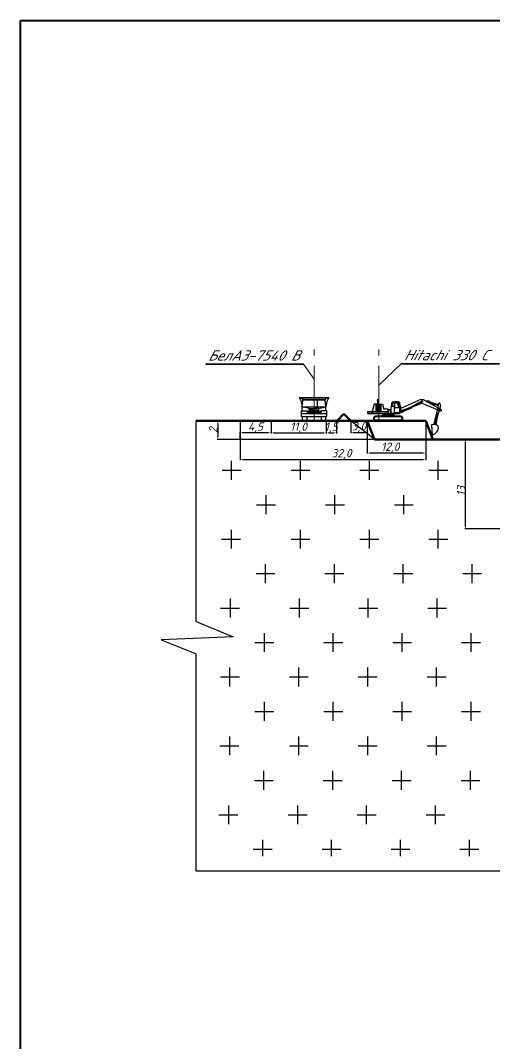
# Paper-space layout 'Layout1 (2)' of a CAD drawing. Header units: millimetres. Extents: x 18 to 680, y 9 to 831.
# Drawn here: x 17.6 to 155.2, y 534.4 to 831.3 of the extents above; entities that cross this region are included whole.
import ezdxf

# ---------------------------------------------------------------- set-up
doc = ezdxf.new("R2010")
doc.units = ezdxf.units.MM
doc.header["$LTSCALE"] = 2
doc.header["$PDMODE"] = 32
doc.header["$PDSIZE"] = 0.3
doc.linetypes.add('gost6', pattern=[12, 8, -1.5, 1, -1.5])
doc.layers.add('вдб', color=7, linetype='Continuous', lineweight=40)
doc.styles.add('стиль2', font='', dxfattribs={"oblique": 15, "height": 4})
doc.styles.get('стиль2').set_extended_font_data('GOST type A')
doc.dimstyles.new('ISO-25', dxfattribs={"dimtxt": 2.5, "dimasz": 2.5, "dimexe": 1.25, "dimexo": 0.625, "dimtad": 1, "dimtxsty": 'Standard', "dimcen": 2.5, "dimadec": 0, "dimazin": 0, "dimtfac": 1, "dimtmove": 0, "dimatfit": 3, "dimfxl": 1, "dimarcsym": 0})

# ---------------------------------------------------------------- blocks, each defined once
blk = doc.blocks.new('*D242')
at = {"color": 0, "lineweight": -2, "transparency": 16777216}
for p, q in [((118.27, 715), (118.27, 705.59)), ((135.27, 715), (135.27, 705.59)), ((119.02, 705.78), (134.52, 705.78))]:
    blk.add_line(p, q, dxfattribs=at)
at = {"color": 0, "transparency": 16777216}
for points in [[(119.02, 705.9), (119.02, 705.65), (118.27, 705.78)], [(134.52, 705.9), (134.52, 705.65), (135.27, 705.78)]]:
    blk.add_solid(points, dxfattribs=at)
at = {"layer": 'Defpoints', "color": 0, "transparency": 16777216}
for p in [(118.27, 715.09), (135.27, 715.09), (135.27, 705.78)]:
    blk.add_point(p, dxfattribs=at)
at = {"color": 0, "transparency": 16777216, "insert": (124.95, 707.31), "char_height": 2.4, "attachment_point": 5}
blk.add_mtext('{\\fISOCPEUR|b0|i1|c204|p34;12\\fISOCPEUR|b0|i1|c0|p34;,0}', dxfattribs=at)
blk = doc.blocks.new('*D243')
at = {"color": 0, "lineweight": -2, "transparency": 16777216}
for p, q in [((113.46, 715), (113.46, 711.55)), ((118.27, 715), (118.27, 711.55)), ((114.21, 711.73), (117.52, 711.73))]:
    blk.add_line(p, q, dxfattribs=at)
at = {"color": 0, "transparency": 16777216}
for points in [[(114.21, 711.86), (114.21, 711.61), (113.46, 711.73)], [(117.52, 711.86), (117.52, 711.61), (118.27, 711.73)]]:
    blk.add_solid(points, dxfattribs=at)
at = {"layer": 'Defpoints', "color": 0, "transparency": 16777216}
for p in [(113.46, 715.09), (118.27, 715.09), (118.27, 711.73)]:
    blk.add_point(p, dxfattribs=at)
at = {"color": 0, "transparency": 16777216, "insert": (115.87, 713.27), "char_height": 2.4, "attachment_point": 5}
blk.add_mtext('{\\fISOCPEUR|b0|i1|c0|p34;3,0}', dxfattribs=at)
blk = doc.blocks.new('*D244')
at = {"color": 0, "lineweight": -2, "transparency": 16777216}
for p, q in [((106.33, 715), (106.33, 711.45)), ((109.34, 715), (109.34, 711.45)), ((107.08, 711.64), (108.59, 711.64))]:
    blk.add_line(p, q, dxfattribs=at)
at = {"color": 0, "transparency": 16777216}
for points in [[(107.08, 711.76), (107.08, 711.51), (106.33, 711.64)], [(108.59, 711.76), (108.59, 711.51), (109.34, 711.64)]]:
    blk.add_solid(points, dxfattribs=at)
at = {"layer": 'Defpoints', "color": 0, "transparency": 16777216}
for p in [(106.33, 715.09), (109.34, 715.09), (109.34, 711.64)]:
    blk.add_point(p, dxfattribs=at)
at = {"color": 0, "transparency": 16777216, "insert": (107.83, 713.17), "char_height": 2.4, "attachment_point": 5}
blk.add_mtext('{\\fISOCPEUR|b0|i1|c0|p34;1,5}', dxfattribs=at)
blk = doc.blocks.new('*D245')
at = {"color": 0, "lineweight": -2, "transparency": 16777216}
for p, q in [((90.33, 715), (90.33, 711.45)), ((106.33, 715), (106.33, 711.45)), ((91.08, 711.64), (105.58, 711.64))]:
    blk.add_line(p, q, dxfattribs=at)
at = {"color": 0, "transparency": 16777216}
for points in [[(91.08, 711.76), (91.08, 711.51), (90.33, 711.64)], [(105.58, 711.76), (105.58, 711.51), (106.33, 711.64)]]:
    blk.add_solid(points, dxfattribs=at)
at = {"layer": 'Defpoints', "color": 0, "transparency": 16777216}
for p in [(90.33, 715.09), (106.33, 715.09), (106.33, 711.64)]:
    blk.add_point(p, dxfattribs=at)
at = {"color": 0, "transparency": 16777216, "insert": (98.33, 713.17), "char_height": 2.4, "attachment_point": 5}
blk.add_mtext('{\\fISOCPEUR|b0|i1|c0|p34;11,0}', dxfattribs=at)
blk = doc.blocks.new('*D246')
at = {"color": 0, "lineweight": -2, "transparency": 16777216}
for p, q in [((90.33, 715), (90.33, 711.45)), ((81.33, 709.82), (81.33, 711.83)), ((89.58, 711.64), (82.08, 711.64))]:
    blk.add_line(p, q, dxfattribs=at)
at = {"color": 0, "transparency": 16777216}
for points in [[(82.08, 711.76), (82.08, 711.51), (81.33, 711.64)], [(89.58, 711.76), (89.58, 711.51), (90.33, 711.64)]]:
    blk.add_solid(points, dxfattribs=at)
at = {"layer": 'Defpoints', "color": 0, "transparency": 16777216}
for p in [(90.33, 715.09), (81.33, 711.64), (81.33, 709.73)]:
    blk.add_point(p, dxfattribs=at)
at = {"color": 0, "transparency": 16777216, "insert": (85.83, 713.17), "char_height": 2.4, "attachment_point": 5}
blk.add_mtext('{\\fISOCPEUR|b0|i1|c0|p34;4\\fISOCPEUR|b0|i1|c204|p34;,\\fISOCPEUR|b0|i1|c0|p34;5}', dxfattribs=at)
blk = doc.blocks.new('*D247')
at = {"color": 0, "lineweight": -2, "transparency": 16777216}
for p, q in [((81.33, 715), (81.33, 703.72)), ((135.27, 715), (135.27, 703.72)), ((82.08, 703.9), (134.52, 703.9))]:
    blk.add_line(p, q, dxfattribs=at)
at = {"color": 0, "transparency": 16777216}
for points in [[(82.08, 704.03), (82.08, 703.78), (81.33, 703.9)], [(134.52, 704.03), (134.52, 703.78), (135.27, 703.9)]]:
    blk.add_solid(points, dxfattribs=at)
at = {"layer": 'Defpoints', "color": 0, "transparency": 16777216}
for p in [(81.33, 715.09), (135.27, 715.09), (135.27, 703.9)]:
    blk.add_point(p, dxfattribs=at)
at = {"color": 0, "transparency": 16777216, "insert": (110.82, 705.44), "char_height": 2.4, "attachment_point": 5}
blk.add_mtext('{\\fISOCPEUR|b0|i1|c0|p34;32,0}', dxfattribs=at)
blk = doc.blocks.new('*D248')
at = {"color": 0, "lineweight": -2, "transparency": 16777216}
for p, q in [((75.16, 715.09), (74.67, 715.09)), ((74.85, 714.34), (74.85, 710.48)), ((120.3, 709.73), (74.67, 709.73))]:
    blk.add_line(p, q, dxfattribs=at)
at = {"color": 0, "transparency": 16777216}
for points in [[(74.73, 714.34), (74.98, 714.34), (74.85, 715.09)], [(74.73, 710.48), (74.98, 710.48), (74.85, 709.73)]]:
    blk.add_solid(points, dxfattribs=at)
at = {"layer": 'Defpoints', "color": 0, "transparency": 16777216}
for p in [(75.25, 715.09), (74.85, 709.73), (120.39, 709.73)]:
    blk.add_point(p, dxfattribs=at)
at = {"color": 0, "transparency": 16777216, "insert": (73.56, 712.41), "char_height": 2.4, "attachment_point": 5, "rotation": 90}
blk.add_mtext('{\\fISOCPEUR|b0|i1|c0|p34;2}', dxfattribs=at)
blk = doc.blocks.new('*D255')
at = {"color": 0, "lineweight": -2, "transparency": 16777216}
for p, q in [((166.22, 709.73), (146.65, 709.73)), ((146.84, 684.48), (146.84, 708.98)), ((170.8, 683.73), (146.65, 683.73))]:
    blk.add_line(p, q, dxfattribs=at)
at = {"color": 0, "transparency": 16777216}
for points in [[(146.71, 708.98), (146.96, 708.98), (146.84, 709.73)], [(146.71, 684.48), (146.96, 684.48), (146.84, 683.73)]]:
    blk.add_solid(points, dxfattribs=at)
at = {"layer": 'Defpoints', "color": 0, "transparency": 16777216}
for p in [(146.84, 709.73), (166.31, 709.73), (170.9, 683.73)]:
    blk.add_point(p, dxfattribs=at)
at = {"color": 0, "transparency": 16777216, "insert": (145.54, 694.73), "char_height": 2.4, "attachment_point": 5, "rotation": 90}
blk.add_mtext('{\\fISOCPEUR|b0|i1|c0|p34;13}', dxfattribs=at)

psp = doc.layouts.new('Layout1 (2)')

# ---------------------------------------------------------------- linework, layer by layer
at = {"color": 0, "linetype": 'gost6', "lineweight": 20}
for p, q in [((102.8205, 715.0934), (102.8205, 735.8427)), ((121.6271, 715.0924), (121.6271, 735.8417))]:
    psp.add_line(p, q, dxfattribs=at)
at = {"color": 0, "linetype": 'Continuous', "lineweight": 35}
for p, q in [((71.2758, 731.5322), (99.7515, 731.5322)), ((128.1452, 731.6299), (156.6209, 731.6299))]:
    psp.add_line(p, q, dxfattribs=at)
at = {"color": 0, "lineweight": 20}
for p, q in [((102.8205, 727.2325), (99.7515, 731.5322)), ((121.6271, 725.4671), (128.1452, 731.6299)), ((142.913, 709.7124), (142.913, 709.7274)), ((146.977, 709.7124), (146.977, 709.7274)), ((151.041, 709.7124), (151.041, 709.7274)), ((155.105, 709.7124), (155.105, 709.7274))]:
    psp.add_line(p, q, dxfattribs=at)
at = {"color": 0, "lineweight": 30}
for p, q in [((98.5449, 721.8499), (99.1275, 720.752)), ((98.5449, 721.8499), (107.0961, 721.8499)), ((98.5449, 721.8499), (99.5658, 721.4516)), ((107.0961, 721.8499), (106.0752, 721.4516)), ((107.0961, 721.8499), (106.5135, 720.752)), ((99.1275, 720.752), (99.3529, 719.1797)), ((99.3529, 719.1797), (99.5658, 721.2386)), ((101.4409, 718.7325), (99.3529, 719.1797)), ((99.3529, 719.1797), (106.2882, 719.1797)), ((99.3529, 718.0039), (99.3529, 719.1797)), ((99.5658, 721.4516), (106.0752, 721.4516)), ((99.5658, 721.2386), (99.5658, 721.4516)), ((99.5658, 721.2386), (106.0752, 721.2386)), ((101.4409, 718.7325), (102.8205, 718.7325)), ((101.4409, 717.2125), (101.4409, 718.7325)), ((104.2002, 718.7325), (102.8205, 718.7325)), ((103.7959, 719.1797), (103.7959, 721.2386)), ((104.2002, 718.7325), (106.2882, 719.1797)), ((104.2002, 717.2125), (104.2002, 718.7325)), ((106.0752, 721.4516), (106.0752, 721.2386)), ((106.2882, 719.1797), (106.0752, 721.2386)), ((106.5135, 720.752), (106.2882, 719.1797)), ((106.2882, 718.0039), (106.2882, 719.1797)), ((120.2461, 719.9885), (119.7017, 717.8602)), ((121.3797, 719.9885), (120.2461, 719.9885)), ((120.7661, 719.8101), (120.7661, 718.1295)), ((121.575, 719.8101), (120.7661, 719.8101)), ((121.575, 719.6907), (120.8881, 719.6907)), ((121.575, 719.6056), (120.8881, 719.6056)), ((121.575, 719.5205), (120.8881, 719.5205)), ((121.575, 719.4353), (120.8881, 719.4353)), ((121.575, 719.3502), (120.8881, 719.3502)), ((121.575, 719.2651), (120.8881, 719.2651)), ((121.575, 719.1799), (120.8881, 719.1799)), ((121.575, 719.0948), (120.8881, 719.0948)), ((121.575, 719.0097), (120.8881, 719.0097)), ((121.575, 718.9245), (120.8881, 718.9245)), ((121.575, 718.8394), (120.8881, 718.8394)), ((121.575, 718.7543), (120.8881, 718.7543)), ((121.575, 718.6692), (120.8881, 718.6692)), ((121.575, 718.6692), (120.8881, 718.6692)), ((121.575, 718.584), (120.8881, 718.584)), ((121.575, 718.584), (120.8881, 718.584)), ((121.3797, 721.0111), (121.1966, 721.0111)), ((121.1966, 721.0111), (121.1966, 720.8934)), ((121.1966, 720.8934), (121.2092, 720.8934)), ((121.268, 720.8934), (121.2092, 720.8934)), ((121.3797, 720.8934), (121.268, 720.8934)), ((121.268, 720.8934), (121.268, 719.9885)), ((121.3797, 719.8664), (121.3797, 721.3559)), ((121.3797, 721.0111), (121.5628, 721.0111)), ((121.3797, 720.8934), (121.4914, 720.8934)), ((121.3797, 719.9885), (122.6566, 719.9885)), ((121.4041, 719.8101), (122.213, 719.8101)), ((121.4041, 719.6907), (122.091, 719.6907)), ((121.4041, 719.6056), (122.091, 719.6056)), ((121.4041, 719.5205), (122.091, 719.5205)), ((121.4041, 719.4353), (122.091, 719.4353)), ((121.4041, 719.3502), (122.091, 719.3502)), ((121.4041, 719.2651), (122.091, 719.2651)), ((121.4041, 719.1799), (122.091, 719.1799)), ((121.4041, 719.0948), (122.091, 719.0948)), ((121.4041, 719.0097), (122.091, 719.0097)), ((121.4041, 718.9245), (122.091, 718.9245)), ((121.4041, 718.8394), (122.091, 718.8394)), ((121.4041, 718.7543), (122.091, 718.7543)), ((121.4041, 718.6692), (122.091, 718.6692)), ((121.4041, 718.6692), (122.091, 718.6692)), ((121.4041, 718.584), (122.091, 718.584)), ((121.4041, 718.584), (122.091, 718.584)), ((121.4914, 720.8934), (121.4914, 719.9885)), ((121.4914, 720.8934), (121.5502, 720.8934)), ((121.5628, 720.8934), (121.5502, 720.8934)), ((121.5628, 721.0111), (121.5628, 720.8934)), ((122.213, 719.8101), (122.213, 718.1295)), ((122.6566, 719.9885), (123.0776, 718.4987)), ((125.2106, 718.9166), (125.5298, 720.5206)), ((125.2106, 717.2643), (125.2106, 718.9166)), ((125.6063, 720.4298), (125.3903, 719.2691)), ((126.114, 719.2691), (125.3903, 719.2691)), ((127.6581, 720.5206), (125.5298, 720.5206)), ((127.6581, 720.5206), (125.5298, 720.5206)), ((125.6063, 720.4298), (126.114, 720.4298)), ((126.114, 720.4298), (126.114, 719.2691)), ((126.1838, 717.48), (126.1838, 720.4298)), ((126.1838, 720.4298), (127.2347, 720.4298)), ((126.2657, 718.8712), (126.2657, 720.3569)), ((126.2657, 720.3569), (127.0037, 720.3569)), ((127.4591, 718.8712), (126.2657, 718.8712)), ((126.3089, 720.6748), (126.3526, 720.5206)), ((127.4869, 720.6748), (126.3089, 720.6748)), ((127.0037, 720.3569), (127.4591, 718.8712)), ((127.2347, 720.4298), (127.7645, 718.8712)), ((127.5486, 720.5206), (127.4869, 720.6748)), ((127.7645, 718.8712), (127.5042, 717.48)), ((127.9446, 718.9277), (127.6086, 720.429)), ((127.6333, 718.62), (133.2252, 721.1031)), ((128.0291, 718.8712), (127.6581, 720.5206)), ((127.9436, 718.7885), (127.6919, 717.2643)), ((128.0291, 718.8712), (127.7645, 717.2218)), ((127.8992, 717.9939), (130.882, 719.0665)), ((127.9505, 717.8733), (133.6429, 720.0372)), ((128.0578, 717.6207), (130.9963, 718.7562)), ((134.1835, 720.7351), (128.1315, 717.4472)), ((130.8368, 719.0418), (134.0279, 720.7882)), ((130.9415, 718.849), (134.1433, 720.5757)), ((134.7618, 720.0009), (139.5336, 717.9908)), ((135.0021, 721.0312), (136.0305, 720.875)), ((135.0148, 721.025), (139.7121, 718.3703)), ((136.1131, 720.4068), (137.8123, 719.8704)), ((136.1662, 720.5519), (138.6096, 719.7832)), ((136.204, 720.7018), (137.9103, 720.1884)), ((137.7247, 714.2524), (138.8175, 718.9939)), ((137.8123, 719.8704), (137.8613, 720.0294)), ((137.8287, 719.9172), (138.655, 719.6189)), ((137.9103, 720.1884), (137.8613, 720.0294)), ((137.8976, 720.1405), (138.7222, 719.9113)), ((138.0232, 714.1677), (139.4819, 718.9088)), ((138.8175, 718.9939), (139.0873, 720.1255)), ((139.3899, 720.133), (139.5621, 719.3582)), ((139.4819, 718.9088), (139.5614, 719.1892)), ((99.1399, 717.2125), (99.1399, 718.0039)), ((99.1399, 718.0039), (100.8343, 718.0039)), ((99.1399, 717.2125), (106.5011, 717.2125)), ((99.1399, 716.3607), (99.1399, 717.2125)), ((99.1399, 716.3607), (106.5011, 716.3607)), ((99.4254, 715.1121), (99.4254, 716.3607)), ((100.7032, 716.3607), (100.7032, 715.1121)), ((100.8343, 718.0039), (100.8343, 717.2125)), ((101.4409, 718.3379), (104.2002, 718.3379)), ((101.4409, 717.9432), (104.2002, 717.9432)), ((101.4409, 717.5779), (104.2002, 717.5779)), ((104.5072, 716.3607), (105.7849, 716.3607)), ((104.8068, 718.0039), (104.8068, 717.2125)), ((106.5011, 718.0039), (104.8068, 718.0039)), ((104.9379, 716.3607), (104.9379, 715.1121)), ((105.0687, 716.3607), (105.7849, 716.3607)), ((106.2157, 715.1121), (106.2157, 716.3607)), ((106.5011, 717.2125), (106.5011, 718.0039)), ((106.5011, 716.3607), (106.5011, 717.2125)), ((118.4001, 717.8602), (124.3593, 717.8602)), ((118.4001, 717.2218), (118.4001, 717.8602)), ((118.4001, 717.8602), (118.4001, 717.8177)), ((118.4001, 717.8177), (119.5707, 717.8177)), ((118.4001, 717.2643), (127.7713, 717.2643)), ((118.4001, 717.2218), (118.4001, 717.2643)), ((124.3593, 717.2218), (118.4001, 717.2218)), ((118.4001, 717.2218), (127.7645, 717.2218)), ((119.5707, 717.8602), (119.5707, 717.2643)), ((119.5707, 717.8248), (124.3593, 717.8248)), ((119.5707, 717.7849), (124.3593, 717.7849)), ((128.0657, 716.2882), (120.6247, 716.2882)), ((128.0506, 716.4769), (120.6398, 716.4769)), ((124.3593, 716.4769), (120.6398, 716.4769)), ((121.575, 718.1295), (120.7661, 718.1295)), ((121.575, 718.4989), (120.8881, 718.4989)), ((121.575, 718.4138), (120.8881, 718.4138)), ((121.575, 718.3286), (120.8881, 718.3286)), ((121.575, 718.2435), (120.8881, 718.2435)), ((121.4041, 718.4989), (122.091, 718.4989)), ((121.4041, 718.4138), (122.091, 718.4138)), ((121.4041, 718.3286), (122.091, 718.3286)), ((121.4041, 718.2435), (122.091, 718.2435)), ((121.4041, 718.1295), (122.213, 718.1295)), ((124.3593, 716.9025), (122.6868, 716.9025)), ((124.3593, 716.7961), (122.6868, 716.7961)), ((122.7694, 717.0728), (122.7694, 717.2218)), ((122.7694, 717.0728), (124.3593, 717.0728)), ((122.7694, 716.6258), (122.7694, 716.4769)), ((124.3593, 716.6258), (122.7694, 716.6258)), ((122.8228, 716.9451), (122.8228, 716.9025)), ((124.3593, 716.9451), (122.8228, 716.9451)), ((122.8228, 716.7535), (122.8228, 716.7961)), ((124.3593, 716.7535), (122.8228, 716.7535)), ((122.8695, 717.0728), (122.8695, 716.9451)), ((122.8695, 717.0728), (122.8695, 717.0354)), ((122.8695, 716.7535), (122.8695, 716.6258)), ((124.3593, 718.4987), (123.0776, 718.4987)), ((124.3593, 717.8602), (124.3593, 718.4987)), ((124.3593, 716.4769), (124.3593, 717.2218)), ((124.3593, 717.2218), (127.7645, 717.2218)), ((125.9491, 717.0728), (124.3593, 717.0728)), ((124.3593, 716.9451), (125.8958, 716.9451)), ((124.3593, 716.9025), (126.0317, 716.9025)), ((124.3593, 716.7961), (126.0317, 716.7961)), ((124.3593, 716.7535), (125.8958, 716.7535)), ((124.3593, 716.6258), (124.3593, 716.7535)), ((124.3593, 716.6258), (125.9491, 716.6258)), ((124.3593, 716.4769), (124.3593, 716.6258)), ((124.4072, 718.3748), (125.1397, 718.3748)), ((124.4072, 717.2643), (124.4072, 718.3748)), ((124.4072, 718.3748), (124.4841, 718.3748)), ((124.4841, 718.3748), (124.4841, 717.2643)), ((125.0628, 718.3748), (125.0628, 717.2643)), ((125.1397, 718.3748), (125.1397, 717.2643)), ((127.7645, 717.2218), (125.2106, 717.2218)), ((125.8491, 717.0728), (125.8491, 716.9451)), ((125.8491, 717.0728), (125.8491, 717.0354)), ((125.8491, 716.7535), (125.8491, 716.6258)), ((125.8958, 716.9451), (125.8958, 716.9025)), ((125.8958, 716.7535), (125.8958, 716.7961)), ((125.9491, 717.0728), (125.9491, 717.2218)), ((125.9491, 716.6258), (125.9491, 716.4769)), ((126.0317, 716.9025), (126.0317, 716.7961)), ((127.5042, 717.48), (126.1838, 717.48)), ((138.526, 717.2753), (138.0891, 715.4135)), ((138.8344, 717.1992), (138.3549, 715.3479)), ((138.6935, 717.2494), (138.526, 717.2753)), ((138.6741, 717.2542), (138.8344, 717.1992)), ((127.9789, 715.347), (120.7115, 715.347)), ((136.9323, 713.9953), (137.1181, 710.9581)), ((138.3549, 715.3479), (138.0891, 715.4135)), ((138.288, 715.0283), (138.2609, 713.9949)), ((138.3588, 713.9536), (138.4488, 715.5511))]:
    psp.add_line(p, q, dxfattribs=at)
at = {"color": 0, "linetype": 'Continuous'}
for p, q in [((130.882, 719.0665), (130.9963, 718.7562)), ((81.3282, 715.0935), (81.3282, 714.5842)), ((90.3282, 715.0935), (90.3282, 715.0935)), ((113.4617, 715.0935), (100.4617, 715.0935)), ((120.3905, 709.7274), (113.5146, 715.0928))]:
    psp.add_line(p, q, dxfattribs=at)
at = {"color": 0, "lineweight": 60}
for p, q in [((111.5146, 717.1339), (109.5146, 715.0928)), ((111.5146, 717.1339), (113.5146, 715.0928)), ((90.3282, 715.0935), (68.6253, 715.0935)), ((106.4617, 715.0935), (90.3282, 715.0935)), ((100.4617, 715.0935), (131.5057, 715.0919)), ((135.2425, 715.0924), (114.4528, 715.0926)), ((135.2746, 715.0924), (118.2746, 715.0924)), ((118.2746, 715.0924), (120.3905, 709.7274)), ((135.2746, 715.0924), (137.3213, 709.7274)), ((120.3905, 709.7274), (160.6819, 709.7274)), ((166.3112, 709.7274), (141.5736, 709.727))]:
    psp.add_line(p, q, dxfattribs=at)
at = {"color": 0}
for p, q in [((122.6868, 716.9025), (122.6868, 716.7961)), ((124.3593, 717.0728), (124.3593, 716.9451)), ((124.3593, 716.9451), (124.3593, 716.9025)), ((124.3593, 716.7535), (124.3593, 716.7961)), ((68.6253, 656.8335), (68.6253, 715.0935)), ((76.158, 700.7768), (81.6349, 700.7768)), ((78.8965, 698.0383), (78.8965, 703.5152)), ((96.158, 700.7768), (101.6349, 700.7768)), ((98.8965, 698.0383), (98.8965, 703.5152)), ((116.158, 700.7768), (121.6349, 700.7768)), ((118.8965, 698.0383), (118.8965, 703.5152)), ((136.158, 700.7768), (141.6349, 700.7768)), ((138.8965, 698.0383), (138.8965, 703.5152)), ((88.8965, 688.0383), (88.8965, 693.5152)), ((108.8965, 688.0383), (108.8965, 693.5152)), ((128.8965, 688.0383), (128.8965, 693.5152)), ((86.158, 690.7768), (91.6349, 690.7768)), ((106.158, 690.7768), (111.6349, 690.7768)), ((126.158, 690.7768), (131.6349, 690.7768)), ((78.8965, 678.0383), (78.8965, 683.5152)), ((98.8965, 678.0383), (98.8965, 683.5152)), ((118.8965, 678.0383), (118.8965, 683.5152)), ((138.8965, 678.0383), (138.8965, 683.5152)), ((75.9974, 680.7768), (81.4743, 680.7768)), ((96.158, 680.7768), (101.6349, 680.7768)), ((116.158, 680.7768), (121.6349, 680.7768)), ((136.158, 680.7768), (141.6349, 680.7768)), ((88.7358, 668.0383), (88.7358, 673.5152)), ((108.7358, 668.0383), (108.7358, 673.5152)), ((128.7358, 668.0383), (128.7358, 673.5152)), ((148.7358, 668.0383), (148.7358, 673.5152)), ((85.9974, 670.7768), (91.4743, 670.7768)), ((105.9974, 670.7768), (111.4743, 670.7768)), ((125.9974, 670.7768), (131.4743, 670.7768)), ((145.9974, 670.7768), (151.4743, 670.7768)), ((78.5752, 658.0383), (78.5752, 663.5152)), ((98.5752, 658.0383), (98.5752, 663.5152)), ((118.5752, 658.0383), (118.5752, 663.5152)), ((138.5752, 658.0383), (138.5752, 663.5152)), ((75.6761, 660.7768), (81.153, 660.7768)), ((95.8367, 660.7768), (101.3137, 660.7768)), ((115.8367, 660.7768), (121.3137, 660.7768)), ((135.8367, 660.7768), (141.3137, 660.7768)), ((68.6253, 656.8335), (79.2995, 652.4543)), ((88.4146, 648.0383), (88.4146, 653.5152)), ((108.4146, 648.0383), (108.4146, 653.5152)), ((128.4146, 648.0383), (128.4146, 653.5152)), ((148.4146, 648.0383), (148.4146, 653.5152)), ((79.2995, 652.4543), (58.4179, 651.5668)), ((58.4179, 651.5668), (68.6253, 647.5046)), ((85.6761, 650.7768), (91.153, 650.7768)), ((105.6761, 650.7768), (111.153, 650.7768)), ((125.6761, 650.7768), (131.153, 650.7768)), ((145.6761, 650.7768), (151.153, 650.7768)), ((68.6253, 584.4085), (68.6253, 647.5046)), ((78.4146, 638.0383), (78.4146, 643.5152)), ((98.4146, 638.0383), (98.4146, 643.5152)), ((118.4146, 638.0383), (118.4146, 643.5152)), ((138.4146, 638.0383), (138.4146, 643.5152)), ((75.6761, 640.7768), (81.153, 640.7768)), ((95.6761, 640.7768), (101.153, 640.7768)), ((115.6761, 640.7768), (121.153, 640.7768)), ((135.6761, 640.7768), (141.153, 640.7768)), ((88.4146, 628.0383), (88.4146, 633.5152)), ((108.4146, 628.0383), (108.4146, 633.5152)), ((128.4146, 628.0383), (128.4146, 633.5152)), ((148.4146, 628.0383), (148.4146, 633.5152)), ((148.4146, 628.0383), (148.4146, 633.5152)), ((85.6761, 630.7768), (91.153, 630.7768)), ((105.6761, 630.7768), (111.153, 630.7768)), ((125.6761, 630.7768), (131.153, 630.7768)), ((145.6761, 630.7768), (151.153, 630.7768)), ((145.6761, 630.7768), (151.153, 630.7768)), ((75.5155, 620.7768), (80.9924, 620.7768)), ((78.4146, 618.0383), (78.4146, 623.5152)), ((95.6761, 620.7768), (101.153, 620.7768)), ((98.4146, 618.0383), (98.4146, 623.5152)), ((115.6761, 620.7768), (121.153, 620.7768)), ((118.4146, 618.0383), (118.4146, 623.5152)), ((135.6761, 620.7768), (141.153, 620.7768)), ((138.4146, 618.0383), (138.4146, 623.5152)), ((88.2539, 608.0383), (88.2539, 613.5152)), ((108.2539, 608.0383), (108.2539, 613.5152)), ((128.2539, 608.0383), (128.2539, 613.5152)), ((148.2539, 608.0383), (148.2539, 613.5152)), ((85.5155, 610.7768), (90.9924, 610.7768)), ((105.5155, 610.7768), (110.9924, 610.7768)), ((125.5155, 610.7768), (130.9924, 610.7768)), ((145.5155, 610.7768), (150.9924, 610.7768)), ((78.0933, 598.0383), (78.0933, 603.5152)), ((98.0933, 598.0383), (98.0933, 603.5152)), ((118.0933, 598.0383), (118.0933, 603.5152)), ((138.0933, 598.0383), (138.0933, 603.5152)), ((75.1942, 600.7768), (80.6711, 600.7768)), ((95.3548, 600.7768), (100.8317, 600.7768)), ((115.3548, 600.7768), (120.8317, 600.7768)), ((135.3548, 600.7768), (140.8317, 600.7768)), ((87.9326, 588.7378), (87.9326, 593.5152)), ((107.9326, 588.7378), (107.9326, 593.5152)), ((127.9326, 588.7378), (127.9326, 593.5152)), ((147.9326, 588.7378), (147.9326, 593.5152)), ((85.1942, 590.7768), (90.6711, 590.7768)), ((105.1942, 590.7768), (110.6711, 590.7768)), ((125.1942, 590.7768), (130.6711, 590.7768)), ((145.1942, 590.7768), (150.6711, 590.7768)), ((323.5587, 584.4085), (68.6253, 584.4085))]:
    psp.add_line(p, q, dxfattribs=at)
at = {"color": 0, "lineweight": 30}
psp.add_lwpolyline([(126.3594, 718.8247), (126.3594, 718.8247), (126.2075, 718.8219), (126.2075, 718.7999), (126.3594, 718.797), (126.3594, 718.797)], dxfattribs=at)
for centre, radius in [((126.3594, 718.8109), 0.0139), ((126.3594, 718.8109), 0.00474), ((134.1835, 720.7351), 0.1644), ((134.1835, 720.7351), 0.0832), ((134.1835, 720.7351), 3.421777005517271e-14), ((136.1672, 720.5559), 0.1072), ((138.6991, 719.7591), 0.1648), ((138.6991, 719.7591), 0.0923), ((138.9881, 718.4777), 0.1308), ((101.1412, 717.6629), 0.2347), ((104.507, 717.6629), 0.2347), ((138.9881, 718.4777), 0.0573), ((137.874, 714.2101), 0.1551), ((137.874, 714.2101), 0.1098), ((137.874, 714.2101), 0.0931)]:
    psp.add_circle(centre, radius, dxfattribs=at)
for centre, radius, start, end in [((127.7039, 720.4367), 0.0955, 118.639344, 184.639207), ((128.0429, 718.7713), 0.1008, 97.875089, 171.029511), ((128.0261, 718.9581), 0.087, 200.462906, 271.810517), ((134.0319, 719.0442), 2.2113, 63.606984, 111.393998), ((134.1517, 718.4582), 1.659, 68.421701, 107.858608), ((135.9741, 720.3868), 0.4914, 340.320528, 83.409429), ((139.2399, 720.0768), 0.1602, 20.572926, 162.280659), ((139.188, 719.2753), 0.3832, 347.02442, 12.507303), ((120.7572, 715.7991), 0.6879, 99.821558, 267.660166), ((120.7672, 715.8267), 0.483, 107.150534, 263.382449), ((127.9323, 715.7984), 0.6887, 272.418826, 80.108323), ((127.9233, 715.8267), 0.483, 276.617551, 72.849466), ((139.6384, 718.1732), 0.2104, 240.13081, 69.488762)]:
    psp.add_arc(centre, radius, start, end, dxfattribs=at)
psp.add_ellipse((136.8503, 712.4173), major_axis=(1.9613, 1.1338), ratio=0.6323365, start_param=4.49054187, end_param=7.4642435, dxfattribs=at)
at = {"layer": 'вдб'}
for p, q in [((17.5807, 9.0637), (17.5807, 831.3157)), ((17.5807, 831.3157), (585.4921, 831.3157))]:
    psp.add_line(p, q, dxfattribs=at)

# ---------------------------------------------------------------- texts
at = {"color": 0, "lineweight": 30, "char_height": 3, "width": 59.923176, "attachment_point": 1, "style": 'стиль2'}
for s, insert in [('{\\fISOCPEUR|b0|i1|c204|p34;БелАЗ\\fISOCPEUR|b0|i1|c0|p34;-75\\fISOCPEUR|b0|i1|c204|p34;40 В}', (72.0136, 735.5947)), ('{\\fISOCPEUR|b0|i1|c204|p34;Hitachi 330 C}', (128.8831, 735.6925))]:
    psp.add_mtext(s, dxfattribs=dict(at, insert=insert))

# ---------------------------------------------------------------- dimensions: what is measured, and where the dimension line sits
at = {"color": 0}
dim = psp.add_linear_dim(base=(74.8526, 709.7274), p1=(75.2543, 715.0935), p2=(120.3905, 709.7274), angle=90, text='{\\fISOCPEUR|b0|i1|c0|p34;2}', dimstyle='ISO-25', override={"dimscale": 0.15, "dimtxt": 16, "dimasz": 5, "dimlfac": 2}, dxfattribs=at)
dim.commit()
dim.dimension.update_dxf_attribs({"geometry": '*D248', "text_midpoint": (73.5589, 712.4104)})
for base, p1, p2, text, picture, middle in [((81.3282, 711.6392), (90.3282, 715.0935), (81.3282, 709.7274), '{\\fISOCPEUR|b0|i1|c0|p34;4\\fISOCPEUR|b0|i1|c204|p34;,\\fISOCPEUR|b0|i1|c0|p34;5}', '*D246', (85.8282, 711.6392)), ((135.2746, 703.905), (81.3282, 715.0935), (135.2746, 715.0924), '{\\fISOCPEUR|b0|i1|c0|p34;32,0}', '*D247', (110.8182, 703.905)), ((106.3278, 711.6392), (90.3282, 715.0935), (106.3278, 715.0932), '{\\fISOCPEUR|b0|i1|c0|p34;11,0}', '*D245', (98.3282, 711.6392)), ((109.3389, 711.6392), (106.3282, 715.0932), (109.3389, 715.093), '{\\fISOCPEUR|b0|i1|c0|p34;1,5}', '*D244', (107.8335, 711.6392)), ((135.2746, 705.776), (118.2746, 715.0924), (135.2746, 715.0924), '{\\fISOCPEUR|b0|i1|c204|p34;12\\fISOCPEUR|b0|i1|c0|p34;,0}', '*D242', (124.9492, 705.776))]:
    dim = psp.add_linear_dim(base=base, p1=p1, p2=p2, text=text, dimstyle='ISO-25', override={"dimscale": 0.15, "dimtxt": 16, "dimasz": 5, "dimlfac": 2}, dxfattribs=at)
    dim.commit()
    dim.dimension.update_dxf_attribs({"geometry": picture, "text_midpoint": middle, "dimtype": 160})
dim = psp.add_linear_dim(base=(118.2742, 711.7329), p1=(113.4614, 715.0928), p2=(118.2742, 715.0926), text='{\\fISOCPEUR|b0|i1|c0|p34;3,0}', dimstyle='ISO-25', override={"dimscale": 0.15, "dimtxt": 16, "dimasz": 5, "dimlfac": 2}, dxfattribs=at)
dim.commit()
dim.dimension.update_dxf_attribs({"geometry": '*D243', "text_midpoint": (115.8678, 713.2667)})
dim = psp.add_linear_dim(base=(146.8383, 709.7274), p1=(170.8957, 683.7274), p2=(166.3112, 709.7274), angle=90, text='{\\fISOCPEUR|b0|i1|c0|p34;13}', dimstyle='ISO-25', override={"dimscale": 0.15, "dimtxt": 16, "dimasz": 5, "dimlfac": 2}, dxfattribs=at)
dim.commit()
dim.dimension.update_dxf_attribs({"geometry": '*D255', "text_midpoint": (146.8383, 694.7274), "dimtype": 160})

doc.saveas('drawing.dxf')
